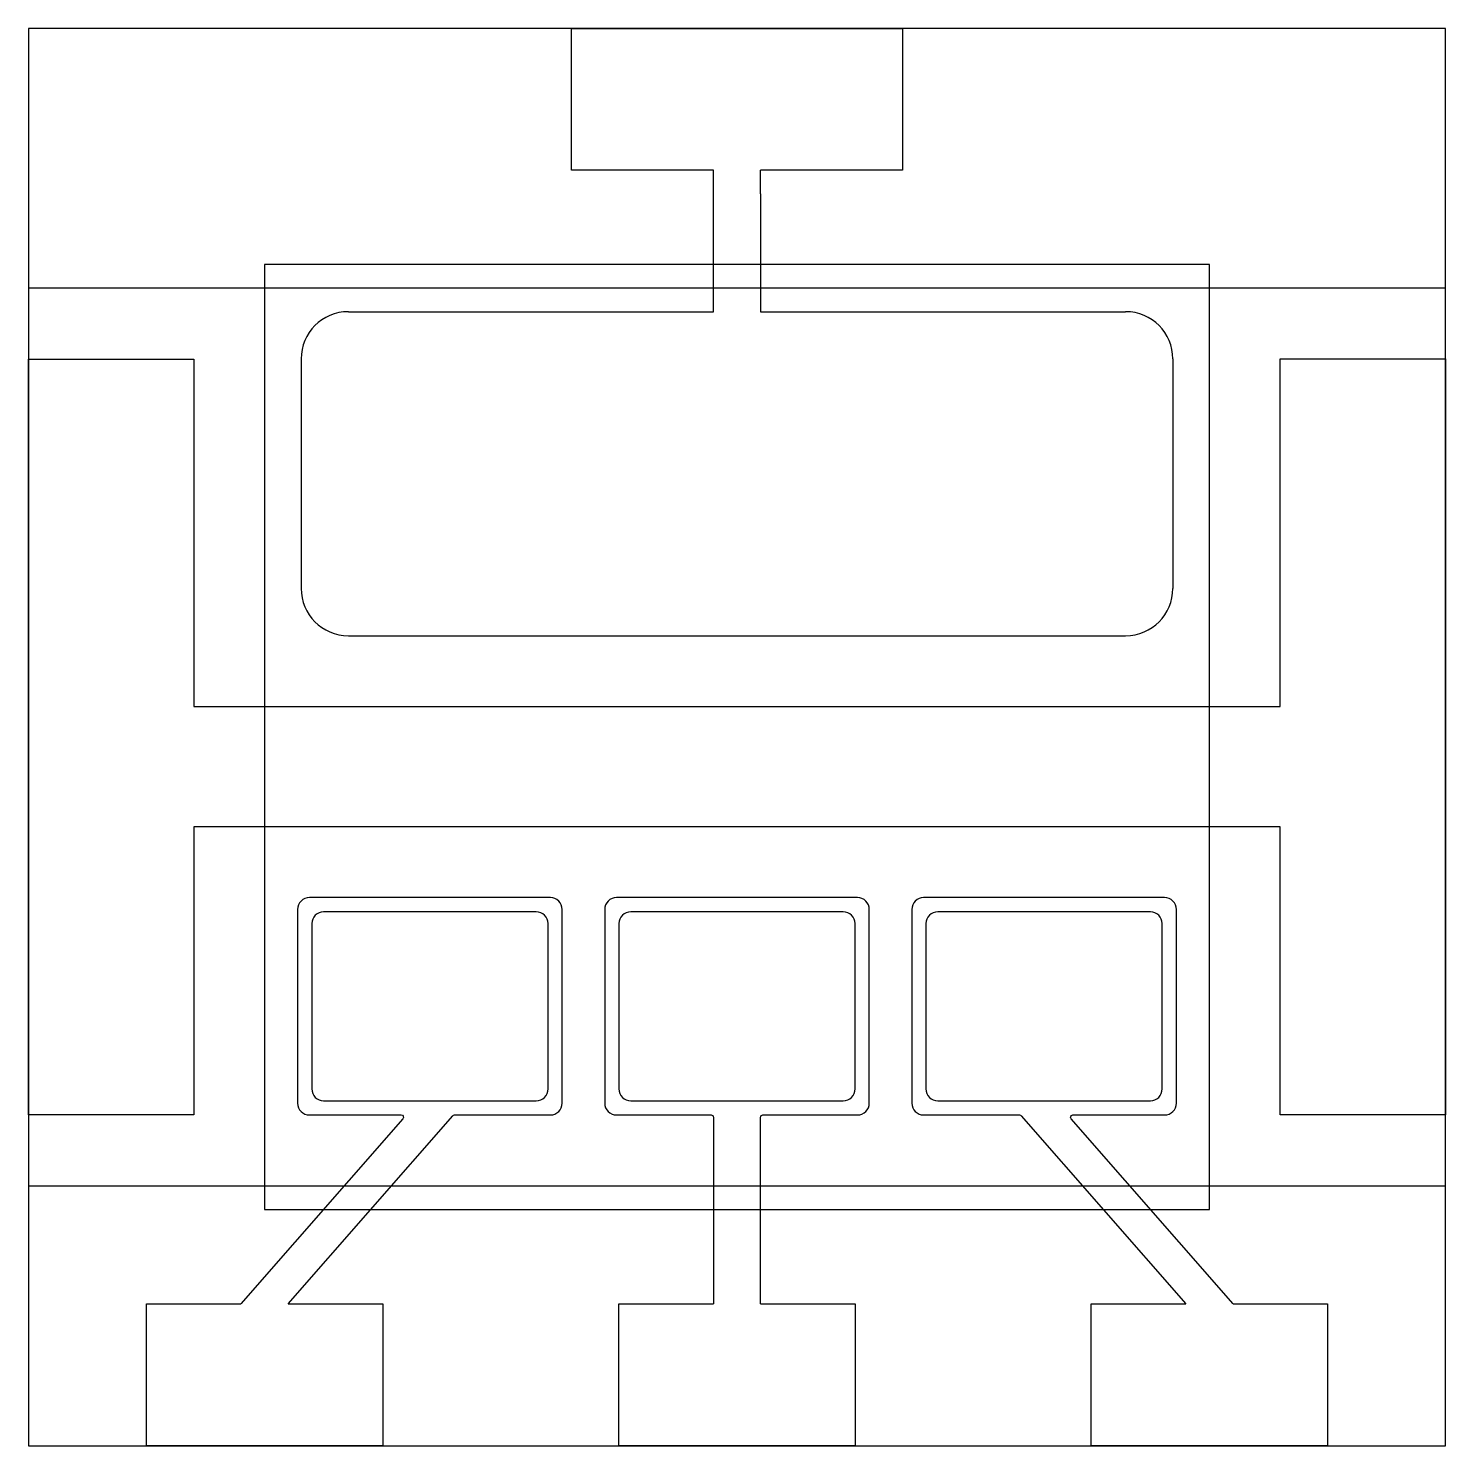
# Model space of a CAD drawing. Header units: millimetres. Extents: x 1145.2 to 1175.2, y 1316.7 to 1346.7.
import ezdxf

# ---------------------------------------------------------------- set-up
doc = ezdxf.new("R2010")
doc.units = ezdxf.units.MM
for name, color, linetype in [('active_layer', 1, 'Continuous'), ('Construction', 220, 'Continuous'), ('safety_border', 3, 'Continuous'), ('upd_evap', 4, 'Continuous'), ('upd_pixels', 2, 'Continuous')]:
    doc.layers.add(name, color=color, linetype=linetype)

# ---------------------------------------------------------------- blocks, each defined once
blk = doc.blocks.new('*U6')
at = {"layer": 'upd_evap'}
for p, q in [((-2.5, -1.5), (-2.5, 1.5)), ((-2.5, 1.5), (-0.5, 1.5)), ((0.5, 1.5), (2.5, 1.5)), ((2.5, 1.5), (2.5, -1.5)), ((2.5, -1.5), (-2.5, -1.5))]:
    blk.add_line(p, q, dxfattribs=at)
blk = doc.blocks.new('*U7')
at = {"layer": 'Construction', "color": 0, "linetype": 'ByBlock', "lineweight": -2, "transparency": 16777216}
for p in [(0, 0), (10, 0), (20, 0)]:
    blk.add_blockref('*U6', p, dxfattribs=at)

msp = doc.modelspace()

# ---------------------------------------------------------------- linework, layer by layer
msp.add_lwpolyline([(1145.17, 1316.666), (1175.17, 1316.666), (1175.17, 1346.666), (1145.17, 1346.666)], close=True)
at = {"layer": 'active_layer', "color": 1}
msp.add_lwpolyline([(1145.17, 1341.166), (1145.17, 1322.166), (1175.17, 1322.167), (1175.17, 1341.166)], close=True, dxfattribs=at)
at = {"layer": 'safety_border'}
msp.add_lwpolyline([(1150.17, 1321.666), (1170.17, 1321.666), (1170.17, 1341.666), (1150.17, 1341.666)], close=True, dxfattribs=at)
at = {"layer": 'upd_evap'}
for p, q in [((1156.67, 1343.666), (1156.67, 1346.666)), ((1156.67, 1346.666), (1163.67, 1346.666)), ((1163.67, 1346.666), (1163.67, 1343.666)), ((1159.67, 1343.666), (1156.67, 1343.666)), ((1159.67, 1343.166), (1159.67, 1343.666)), ((1163.67, 1343.666), (1160.67, 1343.666)), ((1160.67, 1343.166), (1160.67, 1343.666)), ((1159.67, 1340.669), (1159.67, 1343.166)), ((1160.67, 1343.166), (1160.67, 1340.669)), ((1151.944, 1340.669), (1159.67, 1340.669)), ((1160.67, 1340.669), (1168.396, 1340.669)), ((1150.944, 1339.669), (1150.944, 1334.811)), ((1169.396, 1339.669), (1169.396, 1334.811)), ((1151.944, 1333.811), (1168.396, 1333.811))]:
    msp.add_line(p, q, dxfattribs=at)
msp.add_lwpolyline([(1145.17, 1339.666), (1148.67, 1339.666), (1148.67, 1332.311), (1171.67, 1332.311), (1171.67, 1339.669), (1175.17, 1339.669), (1175.17, 1323.667), (1171.67, 1323.667), (1171.67, 1329.766), (1148.67, 1329.766), (1148.67, 1323.667), (1145.17, 1323.667), (1145.17, 1339.666)], dxfattribs=at)
for points in [[(1150.67, 1319.666), (1154.155, 1323.649, -0.216271), (1154.193, 1323.666), (1156.22, 1323.666, 0.414214), (1156.47, 1323.916), (1156.47, 1328.016, 0.414214), (1156.22, 1328.266), (1151.12, 1328.266, 0.414214), (1150.87, 1328.016), (1150.87, 1323.916, 0.414214), (1151.12, 1323.666), (1153.06, 1323.666, -0.64437), (1153.098, 1323.584), (1149.67, 1319.666)], [(1160.67, 1319.666), (1160.67, 1323.616, -0.414207), (1160.72, 1323.666), (1162.72, 1323.666, 0.414214), (1162.97, 1323.916), (1162.97, 1328.016, 0.414214), (1162.72, 1328.266), (1157.62, 1328.266, 0.414214), (1157.37, 1328.016), (1157.37, 1323.916, 0.414214), (1157.62, 1323.666), (1159.62, 1323.666, -0.41422), (1159.67, 1323.616), (1159.67, 1319.666)], [(1170.67, 1319.666), (1167.243, 1323.584, -0.644362), (1167.28, 1323.666), (1169.22, 1323.666, 0.414214), (1169.47, 1323.916), (1169.47, 1328.016, 0.414214), (1169.22, 1328.266), (1164.12, 1328.266, 0.414214), (1163.87, 1328.016), (1163.87, 1323.916, 0.414214), (1164.12, 1323.666), (1166.147, 1323.666, -0.216277), (1166.185, 1323.649), (1169.67, 1319.666)]]:
    msp.add_lwpolyline(points, format="xyb", dxfattribs=at)
for centre, start, end in [((1151.944, 1339.669), 90, 180), ((1168.396, 1339.669), 0, 90), ((1151.944, 1334.811), 180, 270), ((1168.396, 1334.811), 270, 0)]:
    msp.add_arc(centre, 1, start, end, dxfattribs=at)
at = {"layer": 'upd_pixels'}
for points in [[(1151.42, 1323.966), (1155.92, 1323.966, 0.414214), (1156.17, 1324.216), (1156.17, 1327.716, 0.414214), (1155.92, 1327.966), (1151.42, 1327.966, 0.414214), (1151.17, 1327.716), (1151.17, 1324.216, 0.414214)], [(1157.92, 1323.966), (1162.42, 1323.966, 0.414214), (1162.67, 1324.216), (1162.67, 1327.716, 0.414214), (1162.42, 1327.966), (1157.92, 1327.966, 0.414214), (1157.67, 1327.716), (1157.67, 1324.216, 0.414214)], [(1164.42, 1323.966), (1168.92, 1323.966, 0.414214), (1169.17, 1324.216), (1169.17, 1327.716, 0.414214), (1168.92, 1327.966), (1164.42, 1327.966, 0.414214), (1164.17, 1327.716), (1164.17, 1324.216, 0.414214)]]:
    msp.add_lwpolyline(points, format="xyb", close=True, dxfattribs=at)

# ---------------------------------------------------------------- block references
at = {"layer": 'Construction'}
msp.add_blockref('*U7', (1150.17, 1318.166), dxfattribs=at)

doc.saveas('drawing.dxf')
